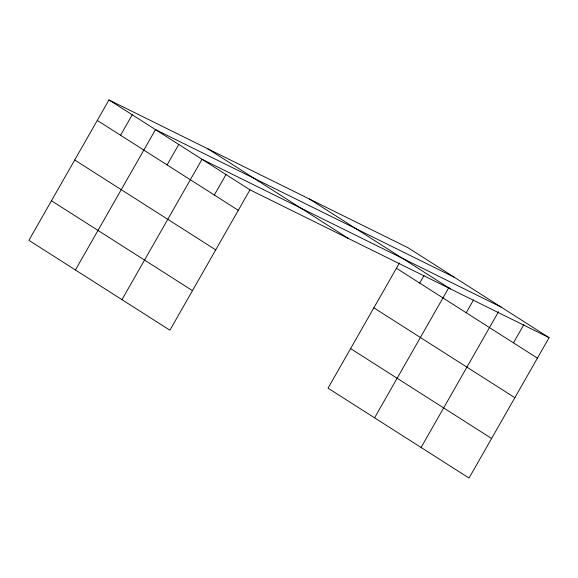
<?xml version="1.0" encoding="UTF-8"?>
<svg xmlns="http://www.w3.org/2000/svg" width="578" height="578" viewBox="0 0 578 578"><rect width="100%" height="100%" fill="white"/><g stroke="black" fill="none" stroke-linecap="round" stroke-linejoin="round"><path stroke-width="0.87" d="M549.1 337.668L408.104 247.789L108.967 99.951L28.9 240.332L169.896 330.211L249.963 189.837L549.1 337.668L469.033 478.049L328.037 388.163L399.456 262.954M120.556 135.259L132.232 114.784M75.429 269.991L155.496 129.617L454.633 277.447M167.085 164.918L178.761 144.442M121.958 299.657L202.025 159.275L501.162 307.106M214.322 195.032L225.998 174.556M419.693 283.09L424.014 275.504M374.566 417.829L449.012 287.302M466.222 312.749L473.57 299.859M421.087 447.488L498.568 311.658M513.452 342.862L523.834 324.663M309.389 198.998L450.385 288.884M396.429 268.257L537.424 358.143M207.683 148.734L348.679 238.62M108.967 99.951L249.963 189.837M97.292 120.426L238.288 210.305M373.858 307.828L514.854 397.707M74.721 159.998L215.717 249.877M350.6 348.599L491.596 438.478M51.471 200.761L192.467 290.647"/></g></svg>
